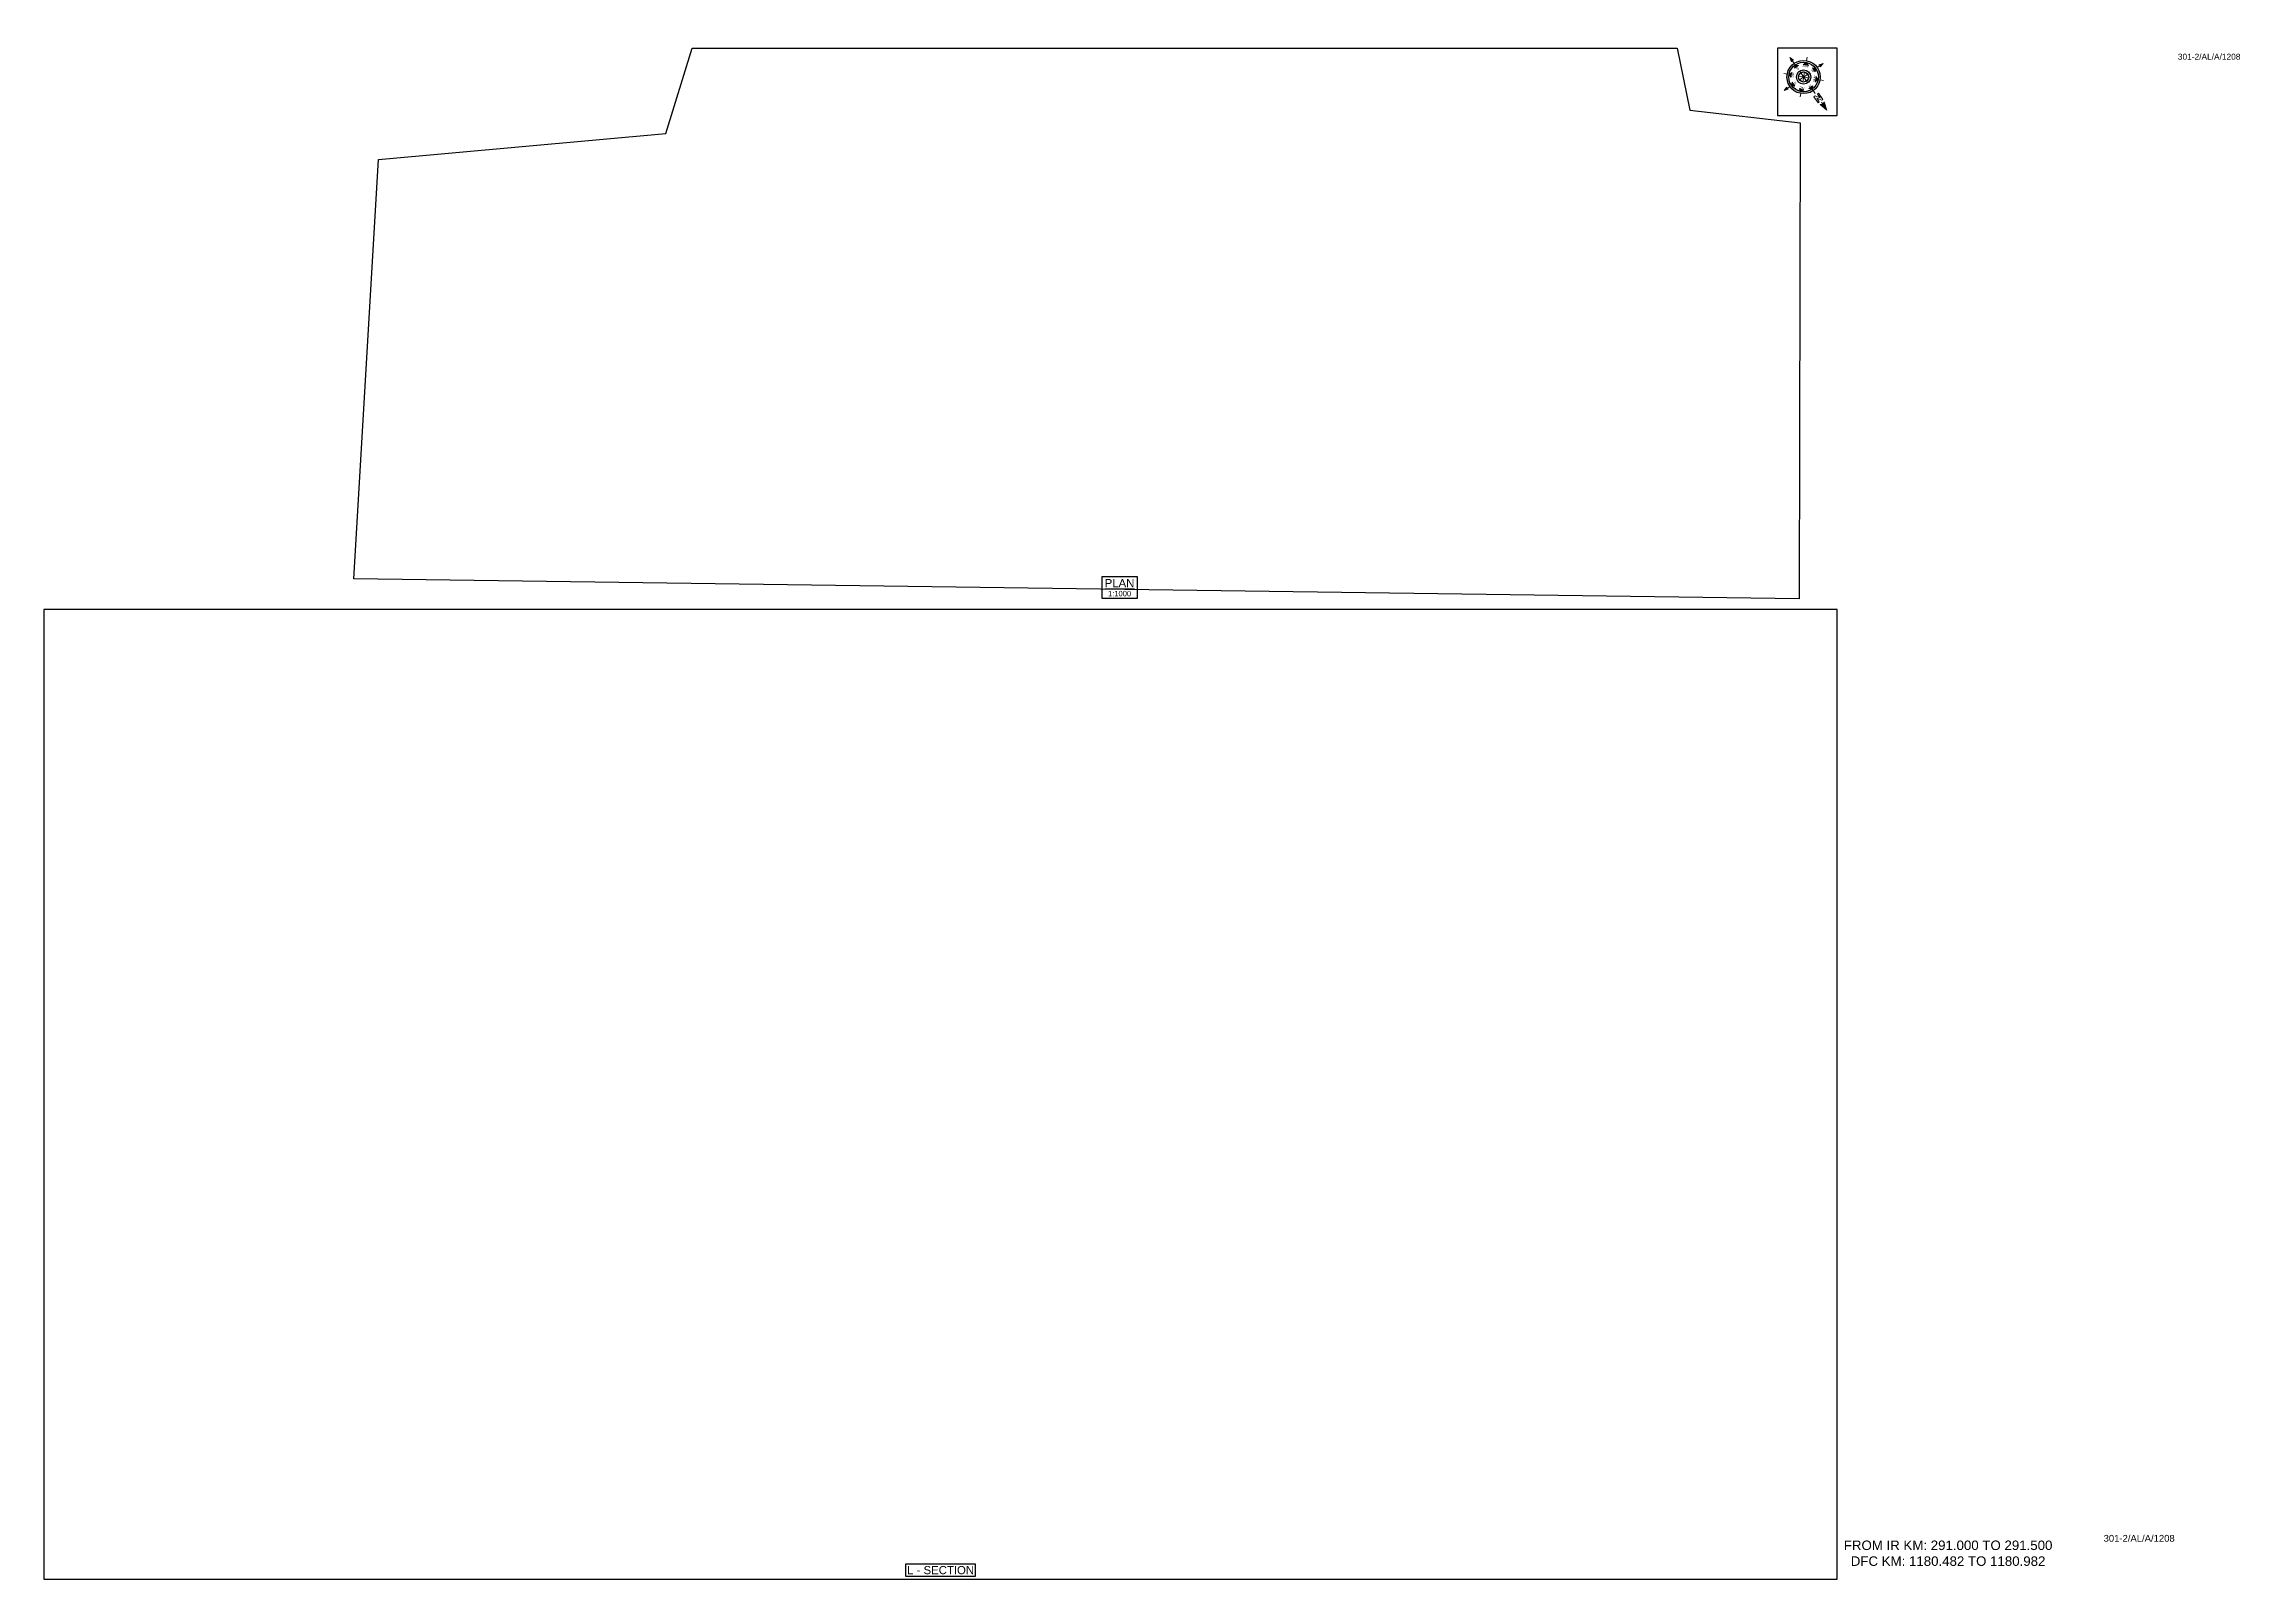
# Paper-space layout '1208' of a CAD drawing. Header units: metres. Extents: x 15 to 824, y 15 to 581.
import ezdxf
from ezdxf.enums import TextEntityAlignment as Align

# ---------------------------------------------------------------- set-up
doc = ezdxf.new("R2010")
doc.units = ezdxf.units.M
doc.header["$MEASUREMENT"] = 0
doc.layers.get('Defpoints').update_dxf_attribs({"color": 5})
doc.layers.add('title', color=7, linetype='Continuous')
doc.styles.get("Standard").update_dxf_attribs({"font": 'arial.ttf'})
doc.styles.add('Style-Arial', font='arial.ttf')

# ---------------------------------------------------------------- blocks, each defined once
blk = doc.blocks.new('N')
for points in [[(0, 8.41), (-0.49, 6.68), (0, 6.93)], [(0.49, 6.68), (0, 6.93), (0, 8.41)], [(-4.93, 0), (-4.07, 0.25), (-4.19, 0)], [(-4.07, -0.25), (-4.19, 0), (-4.93, 0)], [(-3.08, 0), (-2.59, 0.49), (-2.59, -0.49)], [(-2.18, 2.18), (-1.48, 2.18), (-2.18, 1.48)], [(0, 3.08), (0.49, 2.59), (-0.49, 2.59)], [(2.18, 2.18), (2.18, 1.48), (1.48, 2.18)], [(3.08, 0), (2.59, -0.49), (2.59, 0.49)], [(4.07, 0.25), (4.19, 0), (4.93, 0)], [(4.93, 0), (4.07, -0.25), (4.19, 0)], [(-2.18, -2.18), (-2.18, -1.48), (-1.48, -2.18)], [(0, -3.08), (-0.49, -2.59), (0.49, -2.59)], [(0, -4.93), (-0.25, -4.07), (0, -4.19)], [(0.25, -4.07), (0, -4.19), (0, -4.93)], [(2.18, -2.18), (1.48, -2.18), (2.18, -1.48)]]:
    blk.add_hatch(color=7).paths.add_polyline_path(points, flags=0)
h = blk.add_hatch(color=7)
h.paths.add_polyline_path([(0, -3.08), (0, -3.46, 1), (0, 3.46), (0, 3.08, -1)])
h.paths.add_polyline_path([(0, 1.05), (0, 1.48, 1), (0, -1.48), (0, -1.05, -1)])
at = {"color": 7, "linetype": 'ByBlock', "lineweight": 13}
for p, q in [((-0.61, 4.57), (-0.61, 6.12)), ((-0.61, 6.12), (-0.3, 6.12)), ((-0.3, 6.12), (0.32, 5.19)), ((0.32, 4.57), (-0.3, 5.5)), ((-0.3, 5.5), (-0.3, 4.57)), ((0.32, 5.19), (0.32, 6.12)), ((0.32, 6.12), (0.64, 6.12)), ((0.64, 6.12), (0.64, 4.57))]:
    blk.add_line(p, q, dxfattribs=at)
at = {"color": 7, "lineweight": 13}
for p, q in [((0, 6.41), (0, 7.28)), ((-3.46, 0), (-4.19, 0)), ((-2.45, 2.45), (-2.97, 2.97)), ((1.05, 0), (-1.05, 0)), ((-1.05, 0), (1.05, 0)), ((-0.74, 0.74), (0.74, -0.74)), ((0.74, 0.74), (-0.74, -0.74)), ((0.74, -0.74), (-0.74, 0.74)), ((-0.74, -0.74), (0.74, 0.74)), ((0, 3.46), (0, 4.19)), ((0, 3.46), (0, 3.08)), ((0, 1.05), (0, 1.48)), ((0, 1.05), (0, -1.05)), ((0, -1.05), (0, 1.05)), ((2.45, 2.45), (2.97, 2.97)), ((3.46, 0), (4.19, 0)), ((-2.45, -2.45), (-2.97, -2.97)), ((0, -1.05), (0, -1.48)), ((0, -3.46), (0, -3.08)), ((0, -3.46), (0, -4.19)), ((2.45, -2.45), (2.97, -2.97))]:
    blk.add_line(p, q, dxfattribs=at)
for points in [[(0, 8.41), (-0.49, 6.68), (0, 6.93), (0, 6.93)], [(0.49, 6.68), (0, 6.93), (0, 8.41), (0, 8.41)], [(-4.93, 0), (-4.07, 0.25), (-4.19, 0), (-4.19, 0)], [(-4.07, -0.25), (-4.19, 0), (-4.93, 0), (-4.93, 0)], [(-3.08, 0), (-2.59, 0.49), (-2.59, -0.49), (-2.59, -0.49)], [(-2.18, 2.18), (-1.48, 2.18), (-2.18, 1.48), (-2.18, 1.48)], [(0, 3.08), (0.49, 2.59), (-0.49, 2.59), (-0.49, 2.59)], [(2.18, 2.18), (2.18, 1.48), (1.48, 2.18), (1.48, 2.18)], [(3.08, 0), (2.59, -0.49), (2.59, 0.49), (2.59, 0.49)], [(4.07, 0.25), (4.19, 0), (4.93, 0), (4.93, 0)], [(4.93, 0), (4.07, -0.25), (4.19, 0), (4.19, 0)], [(-2.18, -2.18), (-2.18, -1.48), (-1.48, -2.18), (-1.48, -2.18)], [(0, -3.08), (-0.49, -2.59), (0.49, -2.59), (0.49, -2.59)], [(0, -4.93), (-0.25, -4.07), (0, -4.19), (0, -4.19)], [(0.25, -4.07), (0, -4.19), (0, -4.93), (0, -4.93)], [(2.18, -2.18), (1.48, -2.18), (2.18, -1.48), (2.18, -1.48)]]:
    blk.add_lwpolyline(points, close=True, dxfattribs=at)
at = {"color": 7, "linetype": 'ByBlock', "lineweight": 13}
for points in [[(-0.3, 4.57), (-0.61, 4.57)], [(0.32, 4.57), (0.64, 4.57)]]:
    blk.add_lwpolyline(points, dxfattribs=at)
at = {"color": 7}
for radius in [3.46, 3.08, 1.48, 1.05]:
    blk.add_circle((0, 0), radius, dxfattribs=at)
for s, rotation, p in [('W', 90, (-2.1, 0)), ('NW', 45, (-1.48, 1.48)), ('NE', 315, (1.48, 1.48)), ('E', 270, (1.97, 0)), ('SW', 135, (-1.48, -1.48)), ('SE', 225, (1.48, -1.48))]:
    blk.add_text(s, height=0.6, rotation=rotation, dxfattribs=at).set_placement(p, align=Align.CENTER)
for s, p in [('N', (0, 2.1)), ('S', (0, -2.47))]:
    blk.add_text(s, height=0.6, dxfattribs=at).set_placement(p, align=Align.CENTER)

psp = doc.layouts.new('1208')

# ---------------------------------------------------------------- linework, layer by layer
psp.add_lwpolyline([(332.72, 16), (332.72, 20.6), (358.25, 20.6), (358.25, 16)], close=True)
at = {"layer": 'Defpoints'}
psp.add_lwpolyline([(14.98, 15), (675.99, 15), (675.99, 372.19), (14.99, 372.19)], close=True, dxfattribs=at)
at = {"layer": 'title', "color": 7, "linetype": 'Continuous', "lineweight": -3}
psp.add_lwpolyline([(405.07, 384.37), (417.96, 384.37), (417.96, 376.22), (405.07, 376.22)], close=True, dxfattribs=at)

# ---------------------------------------------------------------- texts
at = {"style": 'Style-Arial'}
for height, p in [(2.2, (801.57, 574.76)), (2.5, (774.19, 28.76))]:
    psp.add_text('301-2/AL/A/1208', height=height, dxfattribs=at).set_placement(p)
at = {"insert": (674.74, 29.19), "char_height": 3.5, "attachment_point": 1, "style": 'Style-Arial'}
psp.add_mtext_dynamic_manual_height_columns('\\pxqc;FROM IR KM: 291.000 TO 291.500\\P{\\C1;DFC KM: 1180.482 TO 1180.982 }', width=84.2726, gutter_width=17.5, heights=[0], dxfattribs=at)
at = {"layer": 'title', "color": 7, "linetype": 'Continuous', "lineweight": -3, "style": 'Style-Arial'}
for s, height, p in [('%%UPLAN', 3, (411.46, 381.93)), ('1:1000', 2, (411.46, 378.07))]:
    psp.add_text(s, height=height, dxfattribs=at).set_placement(p, align=Align.MIDDLE)
at = {"layer": 'title', "style": 'Style-Arial'}
psp.add_text('L - SECTION', height=3, rotation=0.00006, dxfattribs=at).set_placement((345.5, 18.3), align=Align.MIDDLE_CENTER)

# ---------------------------------------------------------------- viewports
at = {"layer": 'Defpoints'}
vp = psp.add_viewport(center=(345.48, 193.6), size=(661.01, 357.1904), view_center_point=(26204.99, -12062.01), view_height=357.1904, dxfattribs=at)
vp.dxf.flags = 0x10000  # cut along an outline
vp.dxf.clipping_boundary_handle = psp.add_lwpolyline([(14.98, 15), (675.99, 15), (675.99, 372.19), (14.99, 372.19)], format="xyb", close=True, dxfattribs={"invisible": 1}).dxf.handle

# ---------------------------------------------------------------- wipeouts: each hides what was drawn before it
psp.add_wipeout([(653.96, 579), (676, 579), (676, 554.19), (653.96, 554.19)])

# ---------------------------------------------------------------- next in the draw order: linework, layer by layer
psp.add_lwpolyline([(676, 579), (653.96, 579), (653.96, 554.19), (676, 554.19)], close=True)
psp.add_lwpolyline([(253.98, 579), (617.05, 579), (621.68, 556.19), (662.35, 551.54), (662.01, 376.15), (129.17, 383.46), (138.28, 537.94), (244.23, 547.62)], close=True, dxfattribs=at)

# ---------------------------------------------------------------- next in the draw order: block references
at = {"xscale": 1.771541522973351, "yscale": 1.771541522973351, "zscale": 1.771541522973351, "rotation": 215.1222936235771}
psp.add_blockref('N', (663.62, 568.39), dxfattribs=at)

# ---------------------------------------------------------------- next in the draw order: viewports
at = {"layer": 'Defpoints', "view_twist_angle": 215.12229362}
vp = psp.add_viewport(center=(395.76, 477.58), size=(533.18, 202.8486), view_center_point=(1408329.67, -3135177.99), view_height=202.8487, status=3, dxfattribs=at)
vp.dxf.flags = 0x10000  # cut along an outline
vp.dxf.clipping_boundary_handle = psp.add_lwpolyline([(253.98, 579), (617.05, 579), (621.68, 556.19), (662.35, 551.54), (662.01, 376.15), (129.17, 383.46), (138.28, 537.94), (244.23, 547.62)], format="xyb", close=True, dxfattribs={"invisible": 1}).dxf.handle

doc.saveas('drawing.dxf')
